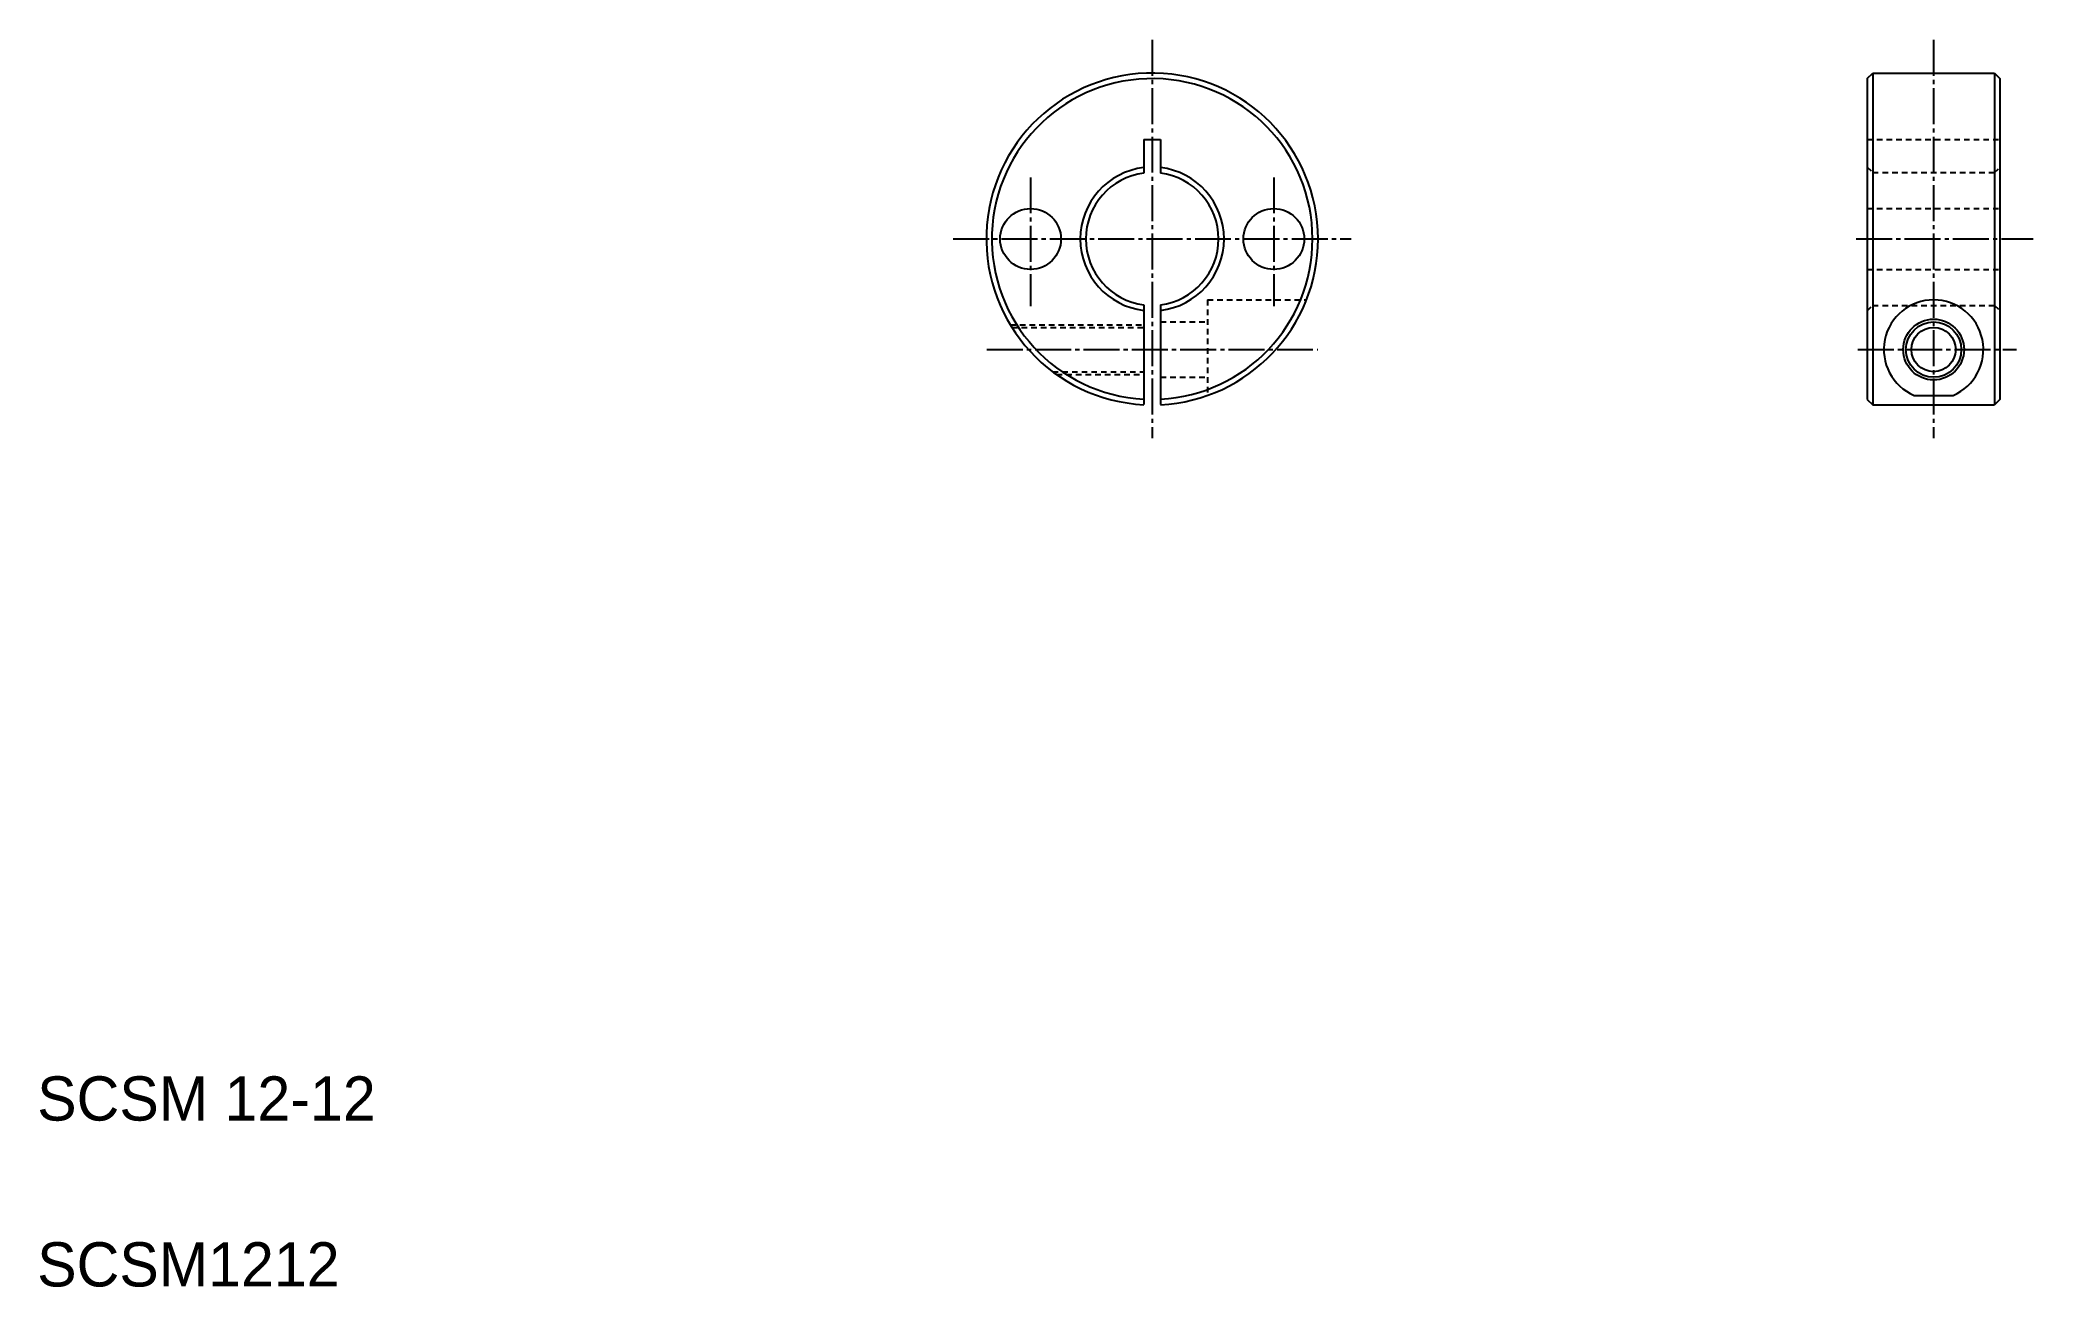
# Model space of a CAD drawing. Extents: x 10 to 191, y 10 to 123.
import ezdxf

# ---------------------------------------------------------------- set-up
doc = ezdxf.new("R2010")
doc.units = 0
doc.header["$LTSCALE"] = 0.25
doc.linetypes.add('CENTER', pattern=[17.5, 13, -1.5, 1.5, -1.5])
doc.linetypes.add('DASHED', pattern=[3.5, 2, -1.5])
doc.layers.get('0').update_dxf_attribs({"linetype": 'CONTINUOUS'})
doc.layers.add('CENTER', color=1, linetype='CENTER')

msp = doc.modelspace()

# ---------------------------------------------------------------- linework, layer by layer
at = {"color": 7, "linetype": 'CONTINUOUS'}
for p, q in [((175.51, 119.21), (176.01, 119.71)), ((175.51, 119.21), (175.51, 90.21)), ((176.01, 119.71), (187.01, 119.71)), ((187.01, 119.71), (187.01, 89.71)), ((187.01, 119.71), (187.51, 119.21)), ((187.51, 119.21), (187.51, 90.21)), ((110.09, 113.71), (110.09, 110.66)), ((110.09, 113.71), (111.59, 113.71)), ((111.59, 113.71), (111.59, 110.66)), ((110.09, 98.76), (110.09, 89.73)), ((111.59, 98.76), (111.59, 89.73)), ((175.51, 90.21), (176.01, 89.71)), ((179.75, 90.57), (183.27, 90.57)), ((187.51, 90.21), (187.01, 89.71)), ((176.01, 89.71), (187.01, 89.71))]:
    msp.add_line(p, q, dxfattribs=at)
for p, q in [((176.01, 119.71), (176.01, 89.71)), ((111.59, 96.5), (111.59, 96.5)), ((111.59, 94.24), (111.59, 94.24))]:
    msp.add_line(p, q)
at = {"color": 3, "linetype": 'DASHED'}
for p, q in [((175.51, 113.71), (187.51, 113.71)), ((175.51, 111.21), (176.01, 110.71)), ((176.01, 110.71), (187.01, 110.71)), ((187.01, 110.71), (187.51, 111.21)), ((175.51, 107.46), (187.51, 107.46)), ((175.51, 101.96), (187.51, 101.96)), ((115.84, 99.21), (115.84, 90.57)), ((115.84, 99.21), (124.8, 99.21)), ((175.51, 98.21), (176.01, 98.71)), ((176.01, 98.71), (187.01, 98.71)), ((187.01, 98.71), (187.51, 98.21)), ((98, 96.96), (110.09, 96.96)), ((98.15, 96.71), (110.09, 96.71)), ((111.59, 97.21), (115.84, 97.21)), ((101.84, 92.71), (110.09, 92.71)), ((102.19, 92.46), (110.09, 92.46)), ((111.59, 92.21), (115.84, 92.21))]:
    msp.add_line(p, q, dxfattribs=at)
at = {"color": 7, "linetype": 'CONTINUOUS'}
for centre in [(99.84, 104.71), (121.84, 104.71)]:
    msp.add_circle(centre, 2.75, dxfattribs=at)
for radius in [2.75, 2]:
    msp.add_circle((181.51, 94.71), radius)
at = {"color": 3}
msp.add_circle((181.51, 94.71), 2.5, dxfattribs=at)
at = {"color": 7, "linetype": 'CONTINUOUS'}
for radius, start, end in [(15, 0, 267.134), (14.5, 0, 267.0351), (6.5, 96.6258, 263.3742), (6, 97.1808, 262.8192), (6.5, 0, 83.3742), (6, 0, 82.8192), (14.5, 272.9649, 0), (15, 272.866, 0), (6, 277.1807, 0), (6.5, 276.6258, 0)]:
    msp.add_arc((110.84, 104.71), radius, start, end, dxfattribs=at)
msp.add_arc((181.51, 94.71), 4.5, 293.0044, 246.9956)
at = {"layer": 'CENTER', "color": 1, "linetype": 'CENTER'}
for p, q in [((110.84, 122.71), (110.84, 86.71)), ((181.51, 122.71), (181.51, 86.71)), ((99.84, 110.28), (99.84, 98.63)), ((121.84, 110.28), (121.84, 98.63)), ((92.84, 104.71), (128.84, 104.71)), ((174.51, 104.71), (190.51, 104.71)), ((95.88, 94.71), (125.81, 94.71)), ((174.65, 94.71), (189.01, 94.71))]:
    msp.add_line(p, q, dxfattribs=at)

# ---------------------------------------------------------------- texts
for s, p in [('SCSM 12-12', (10, 25)), ('SCSM1212', (10, 10))]:
    msp.add_text(s, height=4).set_placement(p)

doc.saveas('drawing.dxf')
